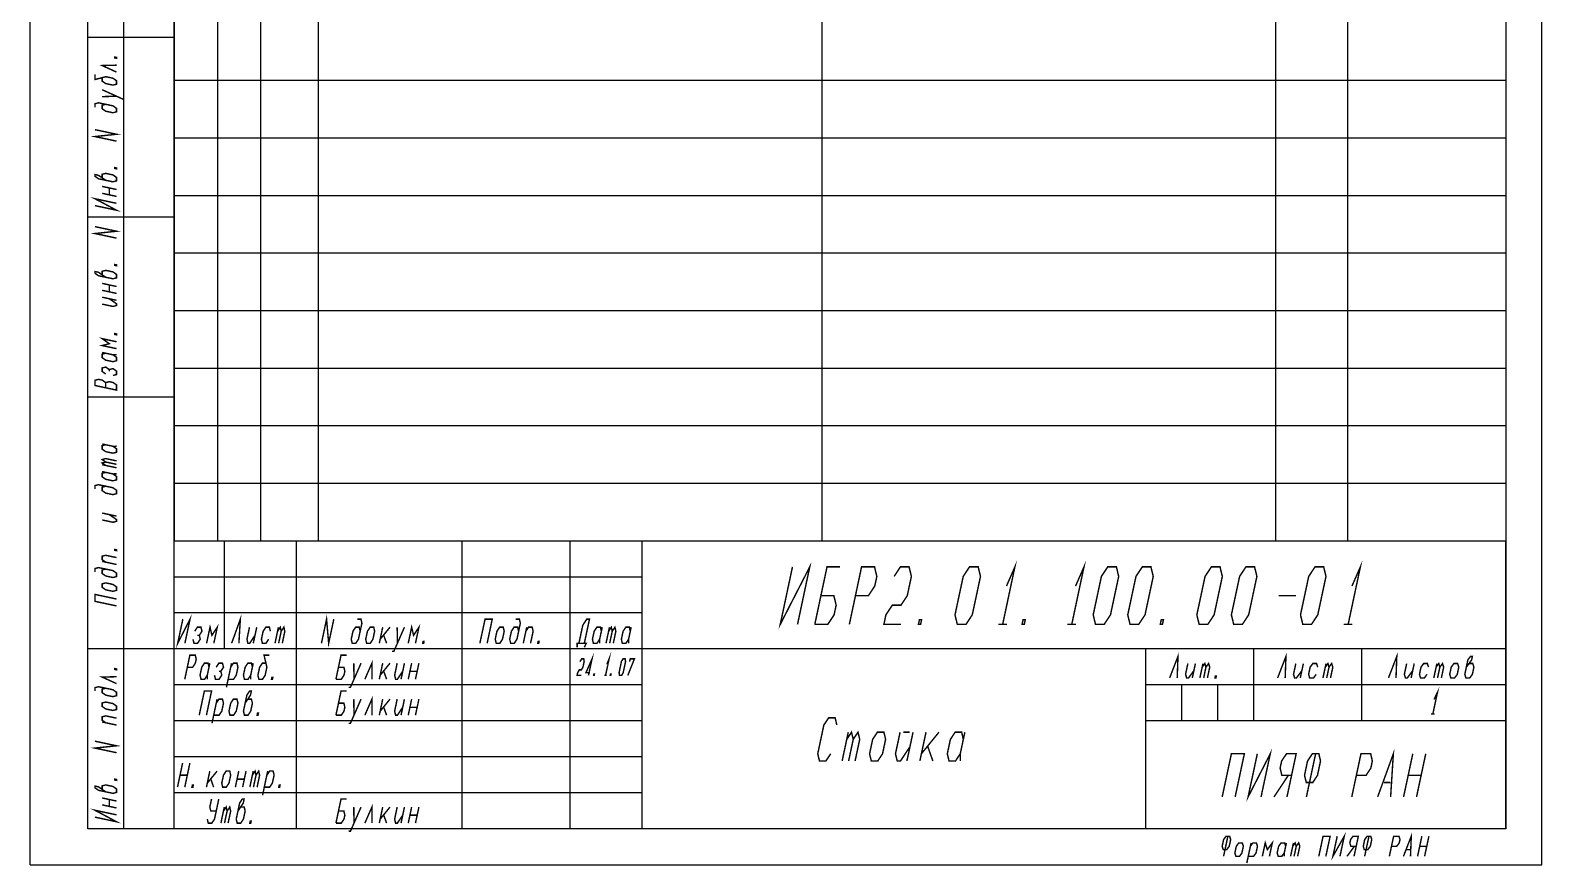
# Model space of a CAD drawing. Header units: millimetres. Extents: x 0 to 210, y 0 to 297.
# Drawn here: x 0 to 210, y 0 to 116 of the extents above; entities that cross this region are included whole.
import ezdxf

# ---------------------------------------------------------------- set-up
doc = ezdxf.new("R2010")
doc.units = ezdxf.units.MM
doc.header["$LTSCALE"] = 19.36
doc.layers.get('0').update_dxf_attribs({"linetype": 'CONTINUOUS'})

msp = doc.modelspace()

# ---------------------------------------------------------------- linework, layer by layer
at = {"color": 7, "linetype": 'Continuous'}
for p, q in [((0, 0), (0, 297)), ((210, 0), (210, 297)), ((20, 5), (20, 292)), ((205, 292), (205, 5)), ((20, 277), (20, 45)), ((26, 277), (26, 45)), ((32, 277), (32, 45)), ((40, 277), (40, 45)), ((110, 277), (110, 45)), ((173, 277), (173, 45)), ((183, 277), (183, 45)), ((205, 277), (205, 45)), ((8, 5), (8, 150)), ((13, 5), (13, 150)), ((20, 5), (20, 150)), ((20, 115), (8, 115)), ((205, 109), (20, 109)), ((205, 101), (20, 101)), ((205, 93), (20, 93)), ((20, 90), (8, 90)), ((205, 85), (20, 85)), ((205, 77), (20, 77)), ((205, 69), (20, 69)), ((20, 65), (8, 65)), ((205, 61), (20, 61)), ((205, 53), (20, 53)), ((205, 45), (20, 45)), ((20, 5), (20, 45)), ((205, 45), (20, 45)), ((27, 30), (27, 45)), ((37, 5), (37, 45)), ((60, 5), (60, 45)), ((75, 5), (75, 45)), ((85, 5), (85, 45)), ((205, 5), (205, 45)), ((85, 40), (20, 40)), ((85, 35), (20, 35)), ((20, 30), (8, 30)), ((205, 30), (20, 30)), ((155, 5), (155, 30)), ((170, 20), (170, 30)), ((185, 20), (185, 30)), ((85, 25), (20, 25)), ((205, 25), (155, 25)), ((160, 20), (160, 25)), ((165, 20), (165, 25)), ((85, 20), (20, 20)), ((205, 20), (155, 20)), ((85, 15), (20, 15)), ((85, 10), (20, 10)), ((20, 5), (8, 5)), ((205, 5), (20, 5)), ((0, 0), (210, 0))]:
    msp.add_line(p, q, dxfattribs=at)
at = {"color": 2, "linetype": 'Continuous', "const_width": 0.2}
for points in [[(11.99, 112.22), (11.99, 112.1), (11.74, 112.15), (11.74, 112.27), (11.99, 112.22)], [(9.99, 109.41), (9.99, 108.93), (10.49, 108.58), (11.49, 108.37), (11.99, 108.5), (11.99, 108.98), (11.49, 109.33), (10.49, 109.54), (8.99, 109.14), (8.99, 109.86)], [(11.99, 110.18), (9.99, 111.09), (11.99, 111.14)], [(12.99, 106.13), (12.99, 106.37), (9.99, 107.73)], [(10.49, 105.7), (9.99, 105.57), (9.99, 105.09), (10.49, 104.74), (11.49, 104.53), (11.99, 104.66), (11.99, 105.14), (11.49, 105.49), (9.49, 105.91), (8.99, 105.78), (8.99, 105.3)], [(9.99, 106.77), (11.99, 106.82)], [(11.99, 100.58), (8.99, 101.22), (11.99, 101.54), (8.99, 102.18)], [(11.99, 96.86), (11.99, 96.74), (11.74, 96.79), (11.74, 96.91), (11.99, 96.86)], [(10.49, 95.14), (9.49, 95.83), (8.99, 95.94), (8.99, 95.7), (9.49, 95.35), (11.49, 94.93), (11.99, 95.06), (11.99, 95.54), (11.49, 95.89), (10.49, 96.1), (9.99, 95.97), (9.99, 95.49)], [(8.99, 91.62), (11.99, 90.98), (8.99, 92.58), (11.99, 91.94)], [(9.99, 94.29), (11.99, 93.86)], [(11.99, 92.9), (9.99, 93.33)], [(10.99, 93.11), (10.99, 94.07)], [(11.99, 87.1), (8.99, 87.74), (11.99, 88.06), (8.99, 88.7)], [(10.49, 81.66), (9.49, 82.35), (8.99, 82.46), (8.99, 82.22), (9.49, 81.87), (11.49, 81.45), (11.99, 81.58), (11.99, 82.06), (11.49, 82.41), (10.49, 82.62), (9.99, 82.49), (9.99, 82.01)], [(11.99, 83.38), (11.99, 83.26), (11.74, 83.31), (11.74, 83.43), (11.99, 83.38)], [(9.99, 80.81), (11.99, 80.38)], [(11.99, 79.42), (9.99, 79.85)], [(10.99, 79.63), (10.99, 80.59)], [(9.99, 78.89), (11.99, 78.46)], [(9.99, 77.93), (11.49, 77.61), (11.99, 77.74), (11.99, 77.98), (10.99, 78.67)], [(11.99, 73.78), (11.99, 73.66), (11.74, 73.71), (11.74, 73.83), (11.99, 73.78)], [(11.99, 71.74), (9.99, 72.17), (10.99, 72.43), (9.99, 73.13), (11.99, 72.7)], [(9.99, 71.21), (11.49, 70.89), (11.99, 70.9)], [(10.49, 71.1), (9.99, 70.97), (9.99, 70.49), (10.49, 70.14), (11.49, 69.93), (11.99, 70.06), (11.99, 70.54), (11.49, 70.89)], [(11.99, 65.98), (11.99, 66.7), (11.49, 67.05), (10.99, 67.15), (10.49, 67.02), (9.99, 67.37), (9.49, 67.47), (8.99, 67.34), (8.99, 66.62), (11.99, 65.98)], [(11.49, 68.01), (11.99, 68.14), (11.99, 68.62), (11.49, 68.97), (10.99, 68.83), (10.49, 69.18), (9.99, 69.05), (9.99, 68.57), (10.49, 68.22)], [(10.99, 68.59), (10.99, 68.83)], [(10.49, 66.3), (10.49, 67.02)], [(9.99, 58.49), (11.49, 58.17), (11.99, 58.18)], [(10.49, 58.38), (9.99, 58.25), (9.99, 57.77), (10.49, 57.42), (11.49, 57.21), (11.99, 57.34), (11.99, 57.82), (11.49, 58.17)], [(10.49, 55.98), (9.99, 56.33), (10.49, 56.46), (11.99, 56.14)], [(10.49, 55.5), (9.99, 55.85), (10.49, 55.98), (11.99, 55.66)], [(11.99, 55.18), (9.99, 55.61)], [(9.99, 54.65), (11.49, 54.33), (11.99, 54.34)], [(10.49, 54.54), (9.99, 54.41), (9.99, 53.93), (10.49, 53.58), (11.49, 53.37), (11.99, 53.5), (11.99, 53.98), (11.49, 54.33)], [(10.49, 52.62), (9.99, 52.49), (9.99, 52.01), (10.49, 51.66), (11.49, 51.45), (11.99, 51.58), (11.99, 52.06), (11.49, 52.41), (9.49, 52.83), (8.99, 52.7), (8.99, 52.22)], [(9.99, 48.89), (11.99, 48.46)], [(9.99, 47.93), (11.49, 47.61), (11.99, 47.74), (11.99, 47.98), (10.99, 48.67)], [(10.49, 42.06), (9.99, 42.41), (9.99, 42.89), (10.49, 43.02), (11.99, 42.7)], [(11.99, 41.74), (9.99, 42.17)], [(11.99, 43.78), (11.99, 43.66), (11.74, 43.71), (11.74, 43.83), (11.99, 43.78)], [(105.9, 41.41), (104.2, 33.41), (108.3, 41.41), (106.6, 33.41)], [(135.63, 38.74), (136.8, 41.41), (135.1, 33.41)], [(145.23, 38.74), (146.4, 41.41), (144.7, 33.41)], [(183.63, 38.74), (184.8, 41.41), (183.1, 33.41)], [(10.49, 41.1), (9.99, 40.97), (9.99, 40.49), (10.49, 40.14), (11.49, 39.93), (11.99, 40.06), (11.99, 40.54), (11.49, 40.89), (9.49, 41.31), (8.99, 41.18), (8.99, 40.7)], [(109, 33.41), (110.7, 41.41), (112.5, 41.41)], [(113.8, 33.41), (115.5, 41.41), (117.3, 41.41), (117.62, 40.08), (117.33, 38.74), (116.45, 37.41), (114.65, 37.41)], [(120.02, 40.08), (120.9, 41.41), (122.1, 41.41), (122.42, 40.08), (121.85, 37.41), (120.97, 36.08), (119.77, 36.08), (118.88, 34.74), (118.6, 33.41), (121, 33.41)], [(128.8, 33.41), (128.48, 34.74), (129.62, 40.08), (130.5, 41.41), (131.7, 41.41), (132.02, 40.08), (130.88, 34.74), (130, 33.41), (128.8, 33.41)], [(148, 33.41), (147.68, 34.74), (148.82, 40.08), (149.7, 41.41), (150.9, 41.41), (151.22, 40.08), (150.08, 34.74), (149.2, 33.41), (148, 33.41)], [(152.8, 33.41), (152.48, 34.74), (153.62, 40.08), (154.5, 41.41), (155.7, 41.41), (156.02, 40.08), (154.88, 34.74), (154, 33.41), (152.8, 33.41)], [(162.4, 33.41), (162.08, 34.74), (163.22, 40.08), (164.1, 41.41), (165.3, 41.41), (165.62, 40.08), (164.48, 34.74), (163.6, 33.41), (162.4, 33.41)], [(167.2, 33.41), (166.88, 34.74), (168.02, 40.08), (168.9, 41.41), (170.1, 41.41), (170.42, 40.08), (169.28, 34.74), (168.4, 33.41), (167.2, 33.41)], [(176.8, 33.41), (176.48, 34.74), (177.62, 40.08), (178.5, 41.41), (179.7, 41.41), (180.02, 40.08), (178.88, 34.74), (178, 33.41), (176.8, 33.41)], [(11.49, 38.01), (11.99, 38.14), (11.99, 38.62), (11.49, 38.97), (10.49, 39.18), (9.99, 39.05), (9.99, 38.57), (10.49, 38.22), (11.49, 38.01)], [(11.99, 35.98), (8.99, 36.62), (8.99, 37.58), (11.99, 36.94)], [(109, 33.41), (110.8, 33.41), (111.68, 34.74), (111.97, 36.08), (111.65, 37.41), (109.85, 37.41)], [(173.45, 37.41), (175.85, 37.41)], [(21.2, 34.14), (20.49, 30.79), (22.2, 34.14), (21.49, 30.79)], [(27.98, 30.79), (29.19, 34.14), (28.99, 30.79)], [(40.46, 30.79), (41.17, 34.14), (41.46, 30.79), (42.18, 34.14)], [(45.84, 32.46), (45.71, 33.02), (45.21, 33.02), (44.84, 32.46), (44.6, 31.35), (44.73, 30.79), (45.23, 30.79), (45.6, 31.35), (46.08, 33.58), (45.95, 34.14), (45.44, 34.14)], [(62.47, 30.79), (63.19, 34.14), (64.19, 34.14), (63.48, 30.79)], [(67.86, 32.46), (67.72, 33.02), (67.22, 33.02), (66.85, 32.46), (66.61, 31.35), (66.75, 30.79), (67.25, 30.79), (67.62, 31.35), (68.09, 33.58), (67.96, 34.14), (67.46, 34.14)], [(76.23, 30.79), (76.77, 33.3), (77.32, 34.14), (77.7, 34.14), (76.98, 30.79)], [(123.7, 33.41), (123.4, 33.41), (123.54, 34.08), (123.84, 34.08), (123.7, 33.41)], [(138.1, 33.41), (137.8, 33.41), (137.94, 34.08), (138.24, 34.08), (138.1, 33.41)], [(157.3, 33.41), (157, 33.41), (157.14, 34.08), (157.44, 34.08), (157.3, 33.41)], [(22.61, 31.35), (22.75, 30.79), (23.25, 30.79), (23.62, 31.35), (23.49, 31.9), (23.86, 32.46), (23.72, 33.02), (23.22, 33.02), (22.85, 32.46)], [(23.23, 31.9), (23.49, 31.9)], [(24.5, 30.79), (24.98, 33.02), (25.24, 31.9), (25.98, 33.02), (25.51, 30.79)], [(30.46, 33.02), (30.11, 31.35), (30.24, 30.79), (30.49, 30.79), (31.23, 31.9)], [(31.47, 33.02), (30.99, 30.79)], [(33.36, 32.46), (33.23, 33.02), (32.73, 33.02), (32.36, 32.46), (32.12, 31.35), (32.25, 30.79), (32.75, 30.79), (33.12, 31.35)], [(34.01, 30.79), (34.48, 33.02)], [(34.37, 32.46), (34.74, 33.02), (34.87, 32.46), (34.51, 30.79)], [(34.87, 32.46), (35.24, 33.02), (35.37, 32.46), (35.02, 30.79)], [(46.61, 31.35), (46.74, 30.79), (47.24, 30.79), (47.61, 31.35), (47.85, 32.46), (47.72, 33.02), (47.22, 33.02), (46.85, 32.46), (46.61, 31.35)], [(48.97, 33.02), (48.5, 30.79)], [(48.62, 31.35), (49.98, 33.02)], [(49.11, 31.9), (49.51, 30.79)], [(50.27, 29.67), (50.52, 29.67), (51.99, 33.02)], [(50.98, 33.02), (51.01, 30.79)], [(52.52, 30.79), (52.99, 33.02), (53.26, 31.9), (54, 33.02), (53.52, 30.79)], [(64.6, 31.35), (64.74, 30.79), (65.24, 30.79), (65.61, 31.35), (65.85, 32.46), (65.71, 33.02), (65.21, 33.02), (64.84, 32.46), (64.6, 31.35)], [(68.5, 30.79), (68.98, 33.02)], [(68.86, 32.46), (69.23, 33.02), (69.73, 33.02), (69.87, 32.46), (69.51, 30.79)], [(79.35, 32.46), (79.22, 33.02), (78.72, 33.02), (78.35, 32.46), (78.11, 31.35), (78.24, 30.79), (78.74, 30.79), (79.11, 31.35)], [(79.47, 33.02), (79.11, 31.35), (79.12, 30.79)], [(80, 30.79), (80.47, 33.02)], [(80.36, 32.46), (80.73, 33.02), (80.86, 32.46), (80.5, 30.79)], [(80.86, 32.46), (81.23, 33.02), (81.36, 32.46), (81.01, 30.79)], [(83.37, 32.46), (83.24, 33.02), (82.74, 33.02), (82.37, 32.46), (82.13, 31.35), (82.26, 30.79), (82.76, 30.79), (83.13, 31.35)], [(83.49, 33.02), (83.13, 31.35), (83.14, 30.79)], [(134.5, 33.41), (135.7, 33.41)], [(144.1, 33.41), (145.3, 33.41)], [(182.5, 33.41), (183.7, 33.41)], [(54.66, 30.79), (54.53, 30.79), (54.59, 31.07), (54.71, 31.07), (54.66, 30.79)], [(70.64, 30.79), (70.52, 30.79), (70.57, 31.07), (70.7, 31.07), (70.64, 30.79)], [(75.99, 30.23), (75.98, 30.79), (77.24, 30.79), (76.99, 30.23)], [(77.56, 26.32), (78.05, 28.62), (77.21, 26.71), (77.78, 26.71)], [(80.11, 27.86), (80.42, 28.62), (79.93, 26.32)], [(158.3, 25.97), (159.46, 28.97), (159.35, 25.97)], [(173.3, 25.97), (174.46, 28.97), (174.35, 25.97)], [(188.7, 25.97), (189.86, 28.97), (189.75, 25.97)], [(11.99, 27.22), (11.99, 27.1), (11.74, 27.15), (11.74, 27.27), (11.99, 27.22)], [(21.47, 25.79), (22.18, 29.14), (22.93, 29.14), (23.06, 28.58), (22.94, 28.02), (22.57, 27.46), (21.82, 27.46)], [(24.84, 27.46), (24.7, 28.02), (24.2, 28.02), (23.83, 27.46), (23.59, 26.35), (23.73, 25.79), (24.23, 25.79), (24.6, 26.35)], [(24.95, 28.02), (24.6, 26.35), (24.61, 25.79)], [(25.6, 26.35), (25.74, 25.79), (26.24, 25.79), (26.61, 26.35), (26.48, 26.9), (26.85, 27.46), (26.71, 28.02), (26.21, 28.02), (25.84, 27.46)], [(27.26, 24.67), (27.97, 28.02)], [(27.49, 25.79), (28.25, 25.79), (28.62, 26.35), (28.86, 27.46), (28.72, 28.02), (28.22, 28.02), (27.85, 27.46)], [(30.87, 27.46), (30.73, 28.02), (30.23, 28.02), (29.86, 27.46), (29.62, 26.35), (29.76, 25.79), (30.26, 25.79), (30.63, 26.35)], [(30.98, 28.02), (30.63, 26.35), (30.64, 25.79)], [(32.74, 28.02), (32.24, 28.02), (31.87, 27.46), (31.63, 26.35), (31.77, 25.79), (32.27, 25.79), (32.64, 26.35), (32.88, 27.46), (32.48, 29.14), (33.23, 29.14)], [(42.47, 25.79), (43.18, 29.14), (43.94, 29.14)], [(42.47, 25.79), (43.22, 25.79), (43.59, 26.35), (43.71, 26.9), (43.58, 27.46), (42.83, 27.46)], [(44.24, 24.67), (44.49, 24.67), (45.96, 28.02)], [(44.95, 28.02), (44.98, 25.79)], [(46.49, 25.79), (47.47, 28.02), (47.49, 25.79)], [(48.97, 28.02), (48.5, 25.79)], [(48.62, 26.35), (49.98, 28.02)], [(50.98, 28.02), (50.63, 26.35), (50.76, 25.79), (51.01, 25.79), (51.75, 26.9)], [(51.99, 28.02), (51.52, 25.79)], [(52.52, 25.79), (52.99, 28.02)], [(54, 28.02), (53.52, 25.79)], [(76.38, 28.24), (76.61, 28.62), (76.9, 28.62), (76.96, 28.24), (76.79, 27.47), (76.57, 27.09), (76.28, 27.09), (76.06, 26.71), (75.97, 26.32), (76.55, 26.32)], [(81.87, 26.32), (81.81, 26.71), (82.13, 28.24), (82.36, 28.62), (82.65, 28.62), (82.71, 28.24), (82.38, 26.71), (82.16, 26.32), (81.87, 26.32)], [(83.02, 26.32), (83.94, 28.62), (83.36, 28.62), (83.28, 28.24)], [(160.83, 27.97), (160.51, 26.47), (160.66, 25.97), (160.93, 25.97), (161.66, 26.97)], [(161.88, 27.97), (161.45, 25.97)], [(162.5, 25.97), (162.93, 27.97)], [(162.82, 27.47), (163.19, 27.97), (163.34, 27.47), (163.03, 25.97)], [(163.34, 27.47), (163.71, 27.97), (163.87, 27.47), (163.55, 25.97)], [(175.83, 27.97), (175.51, 26.47), (175.66, 25.97), (175.92, 25.97), (176.66, 26.97)], [(176.88, 27.97), (176.45, 25.97)], [(178.87, 27.47), (178.71, 27.97), (178.19, 27.97), (177.82, 27.47), (177.61, 26.47), (177.76, 25.97), (178.29, 25.97), (178.66, 26.47)], [(179.6, 25.97), (180.03, 27.97)], [(179.92, 27.47), (180.29, 27.97), (180.44, 27.47), (180.12, 25.97)], [(180.44, 27.47), (180.81, 27.97), (180.97, 27.47), (180.65, 25.97)], [(191.23, 27.97), (190.91, 26.47), (191.06, 25.97), (191.32, 25.97), (192.06, 26.97)], [(192.28, 27.97), (191.85, 25.97)], [(194.27, 27.47), (194.11, 27.97), (193.59, 27.97), (193.22, 27.47), (193.01, 26.47), (193.16, 25.97), (193.69, 25.97), (194.06, 26.47)], [(195, 25.97), (195.43, 27.97)], [(195.32, 27.47), (195.69, 27.97), (195.84, 27.47), (195.52, 25.97)], [(195.84, 27.47), (196.21, 27.97), (196.37, 27.47), (196.05, 25.97)], [(197.21, 26.47), (197.36, 25.97), (197.89, 25.97), (198.26, 26.47), (198.47, 27.47), (198.31, 27.97), (197.79, 27.97), (197.42, 27.47), (197.21, 26.47)], [(199.52, 27.47), (200.26, 28.47), (200.36, 28.97), (200.1, 28.97), (199.73, 28.47), (199.31, 26.47), (199.46, 25.97), (199.99, 25.97), (200.36, 26.47), (200.57, 27.47), (200.41, 27.97), (199.89, 27.97)], [(11.99, 25.18), (9.99, 26.09), (11.99, 26.14)], [(26.22, 26.9), (26.48, 26.9)], [(33.65, 25.79), (33.52, 25.79), (33.58, 26.07), (33.71, 26.07), (33.65, 25.79)], [(49.11, 26.9), (49.51, 25.79)], [(52.76, 26.9), (53.76, 26.9)], [(78.35, 26.32), (78.27, 26.32), (78.32, 26.52), (78.39, 26.52), (78.35, 26.32)], [(79.78, 26.32), (80.07, 26.32)], [(80.65, 26.32), (80.58, 26.32), (80.62, 26.52), (80.69, 26.52), (80.65, 26.32)], [(164.73, 25.97), (164.6, 25.97), (164.65, 26.22), (164.78, 26.22), (164.73, 25.97)], [(10.49, 24.54), (9.99, 24.41), (9.99, 23.93), (10.49, 23.58), (11.49, 23.37), (11.99, 23.5), (11.99, 23.98), (11.49, 24.33), (9.49, 24.75), (8.99, 24.62), (8.99, 24.14)], [(23.48, 20.79), (24.19, 24.14), (25.19, 24.14), (24.48, 20.79)], [(25.25, 19.67), (25.96, 23.02)], [(25.48, 20.79), (26.24, 20.79), (26.61, 21.35), (26.85, 22.46), (26.71, 23.02), (26.21, 23.02), (25.84, 22.46)], [(27.61, 21.35), (27.75, 20.79), (28.25, 20.79), (28.62, 21.35), (28.86, 22.46), (28.72, 23.02), (28.22, 23.02), (27.85, 22.46), (27.61, 21.35)], [(29.86, 22.46), (30.6, 23.58), (30.72, 24.14), (30.47, 24.14), (30.1, 23.58), (29.62, 21.35), (29.76, 20.79), (30.26, 20.79), (30.63, 21.35), (30.87, 22.46), (30.73, 23.02), (30.23, 23.02)], [(42.47, 20.79), (43.18, 24.14), (43.94, 24.14)], [(44.24, 19.67), (44.49, 19.67), (45.96, 23.02)], [(44.95, 23.02), (44.98, 20.79)], [(46.49, 20.79), (47.47, 23.02), (47.49, 20.79)], [(48.97, 23.02), (48.5, 20.79)], [(48.62, 21.35), (49.98, 23.02)], [(50.98, 23.02), (50.63, 21.35), (50.76, 20.79), (51.01, 20.79), (51.75, 21.9)], [(51.99, 23.02), (51.52, 20.79)], [(52.52, 20.79), (52.99, 23.02)], [(54, 23.02), (53.52, 20.79)], [(195.03, 22.97), (195.51, 23.97), (194.87, 20.97)], [(11.49, 21.45), (11.99, 21.58), (11.99, 22.06), (11.49, 22.41), (10.49, 22.62), (9.99, 22.49), (9.99, 22.01), (10.49, 21.66), (11.49, 21.45)], [(31.64, 20.79), (31.52, 20.79), (31.57, 21.07), (31.7, 21.07), (31.64, 20.79)], [(42.47, 20.79), (43.22, 20.79), (43.59, 21.35), (43.71, 21.9), (43.58, 22.46), (42.83, 22.46)], [(49.11, 21.9), (49.51, 20.79)], [(52.76, 21.9), (53.76, 21.9)], [(194.61, 20.97), (195.13, 20.97)], [(10.49, 19.74), (9.99, 20.09), (9.99, 20.57), (10.49, 20.7), (11.99, 20.38)], [(11.99, 19.42), (9.99, 19.85)], [(112.06, 19.43), (111.83, 20.43), (110.93, 20.43), (110.26, 19.43), (109.41, 15.43), (109.65, 14.43), (110.55, 14.43), (111.21, 15.43)], [(11.99, 15.58), (8.99, 16.22), (11.99, 16.54), (8.99, 17.18)], [(112.8, 14.43), (113.65, 18.43)], [(113.44, 17.43), (114.1, 18.43), (114.34, 17.43), (113.7, 14.43)], [(114.34, 17.43), (115, 18.43), (115.24, 17.43), (114.6, 14.43)], [(116.61, 15.43), (116.85, 14.43), (117.75, 14.43), (118.41, 15.43), (118.84, 17.43), (118.6, 18.43), (117.7, 18.43), (117.04, 17.43), (116.61, 15.43)], [(120.85, 18.43), (120.21, 15.43), (120.45, 14.43), (120.9, 14.43), (122.23, 16.43)], [(121.3, 18.43), (122.2, 18.43)], [(122.65, 18.43), (121.8, 14.43)], [(124.45, 18.43), (123.6, 14.43)], [(123.81, 15.43), (126.25, 18.43)], [(129.64, 17.43), (129.4, 18.43), (128.5, 18.43), (127.84, 17.43), (127.41, 15.43), (127.65, 14.43), (128.55, 14.43), (129.21, 15.43)], [(129.85, 18.43), (129.21, 15.43), (129.23, 14.43)], [(124.7, 16.43), (125.4, 14.43)], [(165.6, 9.43), (166.88, 15.43), (168.68, 15.43), (167.4, 9.43)], [(170.48, 15.43), (169.2, 9.43), (172.28, 15.43), (171, 9.43)], [(174.6, 9.43), (175.88, 15.43), (174.53, 15.43), (173.86, 14.43), (173.65, 13.43), (173.89, 12.43), (175.24, 12.43)], [(178.58, 15.43), (178.13, 15.43), (177.46, 14.43), (177.04, 12.43), (177.28, 11.43), (178.18, 11.43), (178.84, 12.43), (179.26, 14.43), (179.03, 15.43), (178.58, 15.43), (177.3, 9.43)], [(183.6, 9.43), (184.88, 15.43), (186.23, 15.43), (186.46, 14.43), (186.25, 13.43), (185.59, 12.43), (184.24, 12.43)], [(187.2, 9.43), (189.38, 15.43), (189, 9.43)], [(190.8, 9.43), (192.08, 15.43)], [(193.88, 15.43), (192.6, 9.43)], [(20.46, 10.79), (21.17, 14.14)], [(22.18, 14.14), (21.47, 10.79)], [(24.95, 13.02), (24.48, 10.79)], [(24.6, 11.35), (25.96, 13.02)], [(26.61, 11.35), (26.74, 10.79), (27.24, 10.79), (27.61, 11.35), (27.85, 12.46), (27.72, 13.02), (27.22, 13.02), (26.85, 12.46), (26.61, 11.35)], [(28.5, 10.79), (28.97, 13.02)], [(29.98, 13.02), (29.51, 10.79)], [(30.51, 10.79), (30.98, 13.02)], [(30.87, 12.46), (31.24, 13.02), (31.37, 12.46), (31.01, 10.79)], [(31.37, 12.46), (31.74, 13.02), (31.87, 12.46), (31.52, 10.79)], [(32.28, 9.67), (32.99, 13.02)], [(32.52, 10.79), (33.27, 10.79), (33.64, 11.35), (33.88, 12.46), (33.75, 13.02), (33.25, 13.02), (32.88, 12.46)], [(10.49, 10.14), (9.49, 10.83), (8.99, 10.94), (8.99, 10.7), (9.49, 10.35), (11.49, 9.93), (11.99, 10.06), (11.99, 10.54), (11.49, 10.89), (10.49, 11.1), (9.99, 10.97), (9.99, 10.49)], [(11.99, 11.86), (11.99, 11.74), (11.74, 11.79), (11.74, 11.91), (11.99, 11.86)], [(20.82, 12.46), (21.82, 12.46)], [(22.6, 10.79), (22.47, 10.79), (22.53, 11.07), (22.65, 11.07), (22.6, 10.79)], [(25.09, 11.9), (25.48, 10.79)], [(28.74, 11.9), (29.74, 11.9)], [(34.66, 10.79), (34.53, 10.79), (34.59, 11.07), (34.71, 11.07), (34.66, 10.79)], [(172.8, 9.43), (174.79, 12.43)], [(188.08, 11.43), (188.98, 11.43)], [(191.44, 12.43), (193.24, 12.43)], [(9.99, 9.29), (11.99, 8.86)], [(11.99, 7.9), (9.99, 8.33)], [(10.99, 8.11), (10.99, 9.07)], [(24.6, 6.35), (24.73, 5.79), (25.23, 5.79), (25.6, 6.35), (26.2, 9.14)], [(25.19, 9.14), (24.95, 8.02), (25.09, 7.46), (25.84, 7.46)], [(28.86, 7.46), (29.6, 8.58), (29.71, 9.14), (29.46, 9.14), (29.09, 8.58), (28.62, 6.35), (28.75, 5.79), (29.25, 5.79), (29.62, 6.35), (29.86, 7.46), (29.73, 8.02), (29.23, 8.02)], [(42.47, 5.79), (43.18, 9.14), (43.94, 9.14)], [(46.49, 5.79), (47.47, 8.02), (47.49, 5.79)], [(8.99, 6.62), (11.99, 5.98), (8.99, 7.58), (11.99, 6.94)], [(26.49, 5.79), (26.96, 8.02)], [(26.85, 7.46), (27.22, 8.02), (27.35, 7.46), (26.99, 5.79)], [(27.35, 7.46), (27.72, 8.02), (27.85, 7.46), (27.49, 5.79)], [(42.47, 5.79), (43.22, 5.79), (43.59, 6.35), (43.71, 6.9), (43.58, 7.46), (42.83, 7.46)], [(44.24, 4.67), (44.49, 4.67), (45.96, 8.02)], [(44.95, 8.02), (44.98, 5.79)], [(48.97, 8.02), (48.5, 5.79)], [(48.62, 6.35), (49.98, 8.02)], [(49.11, 6.9), (49.51, 5.79)], [(50.98, 8.02), (50.63, 6.35), (50.76, 5.79), (51.01, 5.79), (51.75, 6.9)], [(51.99, 8.02), (51.52, 5.79)], [(52.52, 5.79), (52.99, 8.02)], [(52.76, 6.9), (53.76, 6.9)], [(54, 8.02), (53.52, 5.79)], [(30.64, 5.79), (30.51, 5.79), (30.57, 6.07), (30.69, 6.07), (30.64, 5.79)], [(181.58, 3.97), (180.98, 1.17), (182.56, 3.97), (181.96, 1.17)], [(190.78, 1.17), (191.87, 3.97), (191.76, 1.17)], [(166.39, 3.97), (166.14, 3.97), (165.8, 3.51), (165.6, 2.57), (165.74, 2.11), (166.23, 2.11), (166.58, 2.57), (166.78, 3.51), (166.63, 3.97), (166.39, 3.97), (165.79, 1.17)], [(167.36, 1.64), (167.51, 1.17), (168, 1.17), (168.34, 1.64), (168.54, 2.57), (168.39, 3.04), (167.9, 3.04), (167.56, 2.57), (167.36, 1.64)], [(169.02, 0.24), (169.62, 3.04)], [(169.22, 1.17), (169.96, 1.17), (170.3, 1.64), (170.5, 2.57), (170.35, 3.04), (169.86, 3.04), (169.52, 2.57)], [(171.18, 1.17), (171.58, 3.04), (171.87, 2.11), (172.56, 3.04), (172.16, 1.17)], [(174.42, 2.57), (174.27, 3.04), (173.78, 3.04), (173.44, 2.57), (173.24, 1.64), (173.39, 1.17), (173.87, 1.17), (174.22, 1.64)], [(174.52, 3.04), (174.22, 1.64), (174.24, 1.17)], [(175.1, 1.17), (175.5, 3.04)], [(175.4, 2.57), (175.74, 3.04), (175.89, 2.57), (175.59, 1.17)], [(175.89, 2.57), (176.23, 3.04), (176.38, 2.57), (176.08, 1.17)], [(179.02, 1.17), (179.62, 3.97), (180.6, 3.97), (180, 1.17)], [(182.94, 1.17), (183.97, 2.57)], [(183.92, 1.17), (184.52, 3.97), (183.78, 3.97), (183.44, 3.51), (183.34, 3.04), (183.48, 2.57), (184.22, 2.57)], [(185.99, 3.97), (185.74, 3.97), (185.4, 3.51), (185.2, 2.57), (185.34, 2.11), (185.83, 2.11), (186.18, 2.57), (186.38, 3.51), (186.23, 3.97), (185.99, 3.97), (185.39, 1.17)], [(188.82, 1.17), (189.42, 3.97), (190.15, 3.97), (190.3, 3.51), (190.2, 3.04), (189.85, 2.57), (189.12, 2.57)], [(191.22, 2.11), (191.71, 2.11)], [(192.74, 1.17), (193.34, 3.97)], [(193.04, 2.57), (194.02, 2.57)], [(194.32, 3.97), (193.72, 1.17)]]:
    msp.add_lwpolyline(points, dxfattribs=at)

doc.saveas('drawing.dxf')
